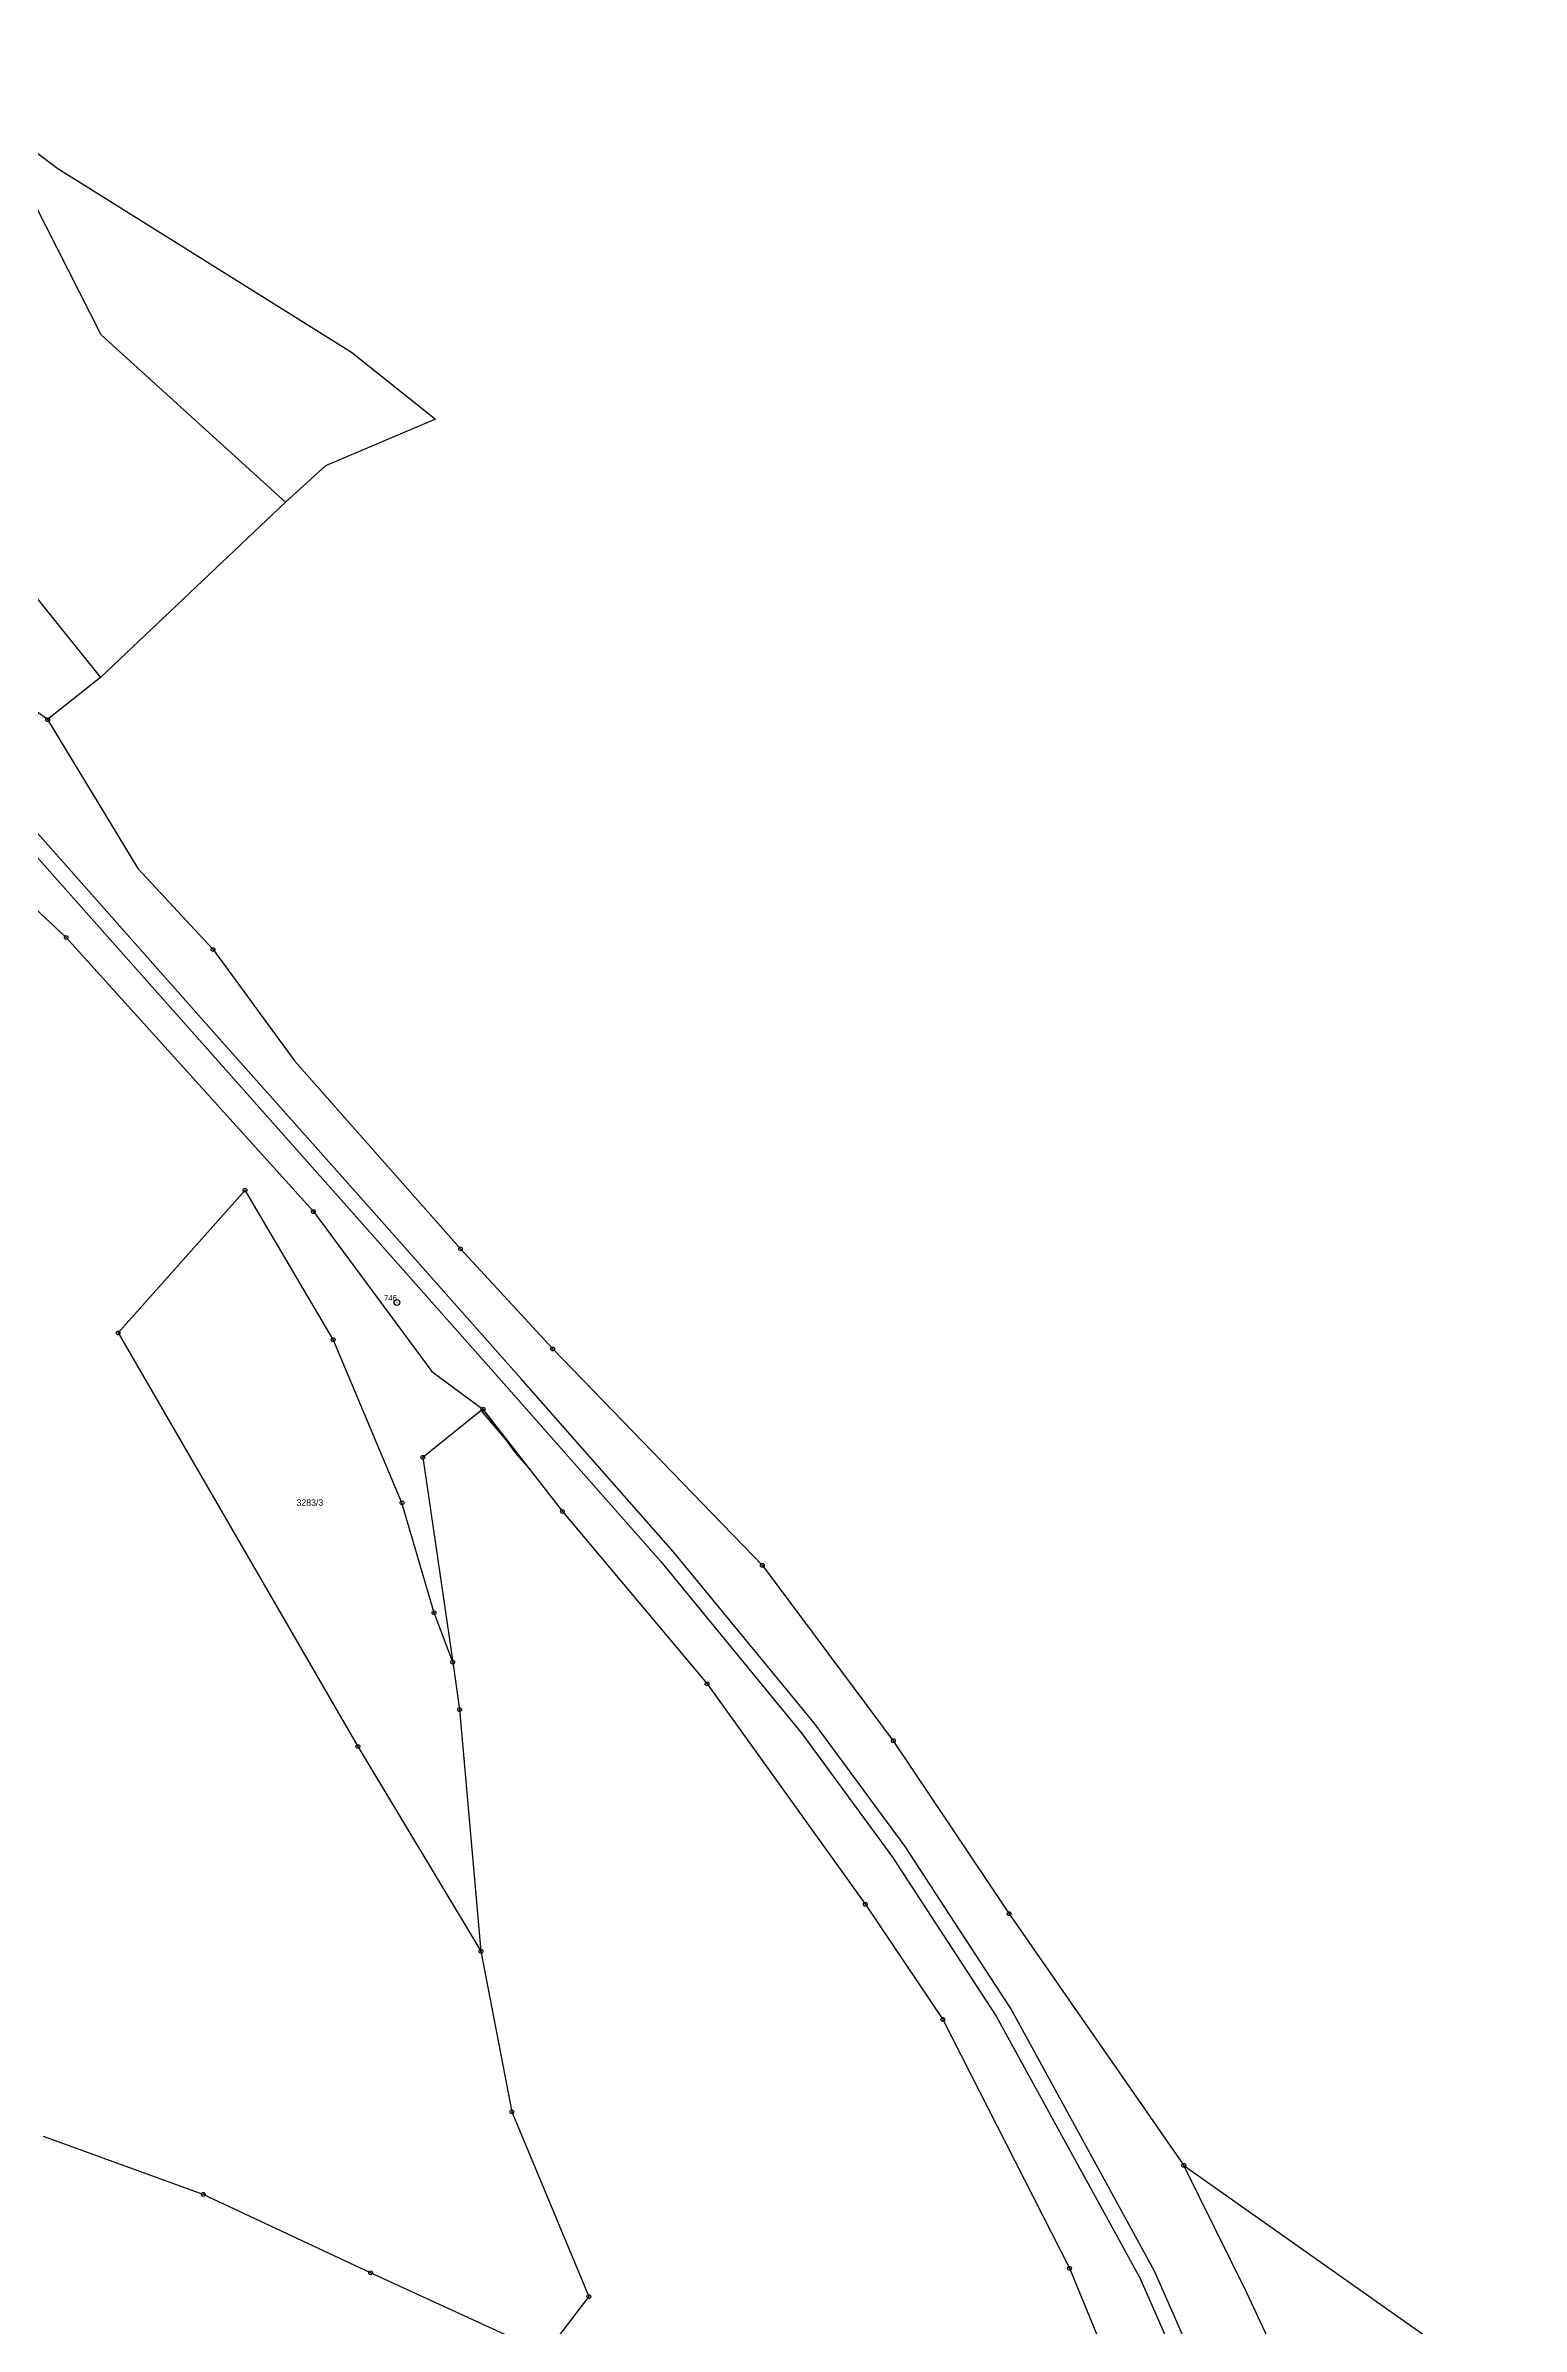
# Model space of a CAD drawing. Extents: x -784124 to -780570, y -980818 to -976926.
# Drawn here: x -781280 to -780896, y -978562 to -977969 of the extents above; entities that cross this region are included whole.
import ezdxf
from ezdxf.enums import TextEntityAlignment as Align

# ---------------------------------------------------------------- set-up
doc = ezdxf.new("R2010")
doc.units = 0
doc.header["$LTSCALE"] = 3.138375
doc.header["$MEASUREMENT"] = 0
doc.linetypes.add('0_051C', pattern=[0])
doc.linetypes.add('0_205_2', pattern=[0])
for name, color, linetype in [('101', 1, 'CONTINUOUS'), ('1016', 1, 'CONTINUOUS'), ('105', 1, 'CONTINUOUS'), ('18', 1, 'CONTINUOUS'), ('20500', 1, 'CONTINUOUS'), ('20502', 1, 'CONTINUOUS'), ('21900', 1, 'CONTINUOUS'), ('23700', 1, 'CONTINUOUS'), ('50100', 1, 'CONTINUOUS')]:
    doc.layers.add(name, color=color, linetype=linetype)

# ---------------------------------------------------------------- blocks, each defined once
blk = doc.blocks.new('1_01$18')
at = {"layer": '101', "color": 3, "linetype": 'Continuous'}
for radius in [0.75, 0.03]:
    blk.add_circle((0, 0), radius, dxfattribs=at)
blk = doc.blocks.new('1_05$19')
at = {"layer": '105', "color": 3, "linetype": 'Continuous'}
for radius in [0.5, 0.0303]:
    blk.add_circle((0, 0), radius, dxfattribs=at)

msp = doc.modelspace()

# ---------------------------------------------------------------- linework, layer by layer
at = {"layer": '20500', "color": 3, "linetype": 'Continuous'}
for p, q in [((-781293.71, -977988.57), (-781276.57, -978001.44)), ((-781207.02, -978078.73), (-781217.45, -978088.19)), ((-781265.51, -978133.72), (-781279.23, -978144.71))]:
    msp.add_line(p, q, dxfattribs=at)
at = {"layer": '20502', "color": 3, "linetype": '0_205_2'}
for p, q in [((-781178.44, -978066.62), (-781207.02, -978078.73)), ((-781217.45, -978088.19), (-781265.51, -978133.72)), ((-780984.02, -978520.55), (-780896.3, -978582.47))]:
    msp.add_line(p, q, dxfattribs=at)
for points in [[(-781276.57, -978001.44), (-781200.29, -978049.2), (-781178.44, -978066.62)], [(-781279.23, -978144.71), (-781255.82, -978183.4), (-781236.25, -978204.48), (-781215.12, -978233.45), (-781171.96, -978282.29), (-781147.99, -978308.31), (-781093.51, -978364.58), (-781059.49, -978410.15), (-781029.38, -978455.13), (-780984.02, -978520.55)]]:
    msp.add_lwpolyline(points, dxfattribs=at)
at = {"layer": '21900', "color": 3, "linetype": 'Continuous'}
for p, q in [((-781363.23, -978012.34), (-781265.51, -978133.72)), ((-781198.61, -978411.67), (-781166.63, -978464.9))]:
    msp.add_line(p, q, dxfattribs=at)
for points in [[(-781217.45, -978088.19), (-781265.32, -978044.67), (-781288.2, -977999.63), (-781312.52, -977975.74), (-781322.07, -977969.49)], [(-781484.4, -978004.09), (-781449.1, -978046.1), (-781437.29, -978046.75), (-781405.66, -978076.25), (-781342.14, -978137.97), (-781274.43, -978201.35), (-781210.19, -978272.61), (-781179.43, -978314.21), (-781166.11, -978324)], [(-781279.23, -978144.71), (-781306.28, -978125.05), (-781322.53, -978097.54), (-781334.81, -978085.71), (-781380.55, -978030.42)], [(-781173.99, -978389.73), (-781178.83, -978376.88), (-781187.16, -978348.33), (-781205.04, -978305.9), (-781227.95, -978267.04), (-781260.92, -978304.11), (-781198.61, -978411.67)], [(-781166.11, -978324), (-781181.74, -978336.51), (-781173.99, -978389.73)], [(-781166.11, -978324), (-781145.46, -978350.56), (-781107.89, -978395.37), (-781066.76, -978452.71), (-781046.64, -978482.6), (-781013.7, -978547.32), (-780998.27, -978584.83), (-780982.38, -978628.47), (-780963.32, -978682.51), (-780962.93, -978683.33)], [(-781173.99, -978389.73), (-781172.19, -978402.08), (-781166.63, -978464.9)], [(-781166.63, -978464.9), (-781158.62, -978506.63), (-781138.62, -978554.67), (-781149.87, -978569.34), (-781195.32, -978548.5), (-781238.78, -978528.11), (-781280.28, -978513.02)], [(-780939, -978615.26), (-780967.67, -978553.68), (-780984.02, -978520.55)]]:
    msp.add_lwpolyline(points, dxfattribs=at)
at = {"layer": '23700', "color": 255, "linetype": '0_051C'}
msp.add_lwpolyline([(-781166.11, -978324), (-781166.56, -978324.36), (-781160.2, -978331.97), (-781157.6, -978335.47), (-781154.05, -978339.51), (-781166.11, -978324)], close=True, dxfattribs=at)
at = {"layer": '50100', "color": 255, "linetype": 'Continuous'}
for p, q in [((-781279.09, -978177.38), (-781325.33, -978125.29)), ((-781236.03, -978226.07), (-781279.09, -978177.38)), ((-781282.1, -978180.3), (-781239.04, -978228.85)), ((-781239.04, -978228.85), (-781198.19, -978274.9)), ((-781195.76, -978271.41), (-781236.03, -978226.07)), ((-781156.15, -978316.11), (-781195.76, -978271.41)), ((-781198.19, -978274.9), (-781159.38, -978318.78)), ((-781159.38, -978318.78), (-781119.94, -978363.6)), ((-781116.73, -978360.97), (-781156.15, -978316.11)), ((-781079.91, -978405.75), (-781116.73, -978360.97)), ((-781119.94, -978363.6), (-781083.3, -978408.28)), ((-781083.3, -978408.28), (-781059.7, -978440.45)), ((-781056.38, -978437.63), (-781079.91, -978405.75)), ((-781028.98, -978479.75), (-781056.38, -978437.63)), ((-781059.7, -978440.45), (-781032.75, -978481.77)), ((-780991.64, -978548.04), (-781028.98, -978479.75)), ((-781032.75, -978481.77), (-780995.4, -978549.78)), ((-780995.4, -978549.78), (-780972.88, -978600.93)), ((-780968.96, -978599.32), (-780991.64, -978548.04))]:
    msp.add_line(p, q, dxfattribs=at)

# ---------------------------------------------------------------- block references
at = {"layer": '101', "color": 0, "linetype": 'ByBlock'}
msp.add_blockref('1_01$18', (-781188.48, -978296.25), dxfattribs=at)
at = {"layer": '105', "color": 0, "linetype": 'ByBlock'}
for p in [(-781279.23, -978144.71), (-781274.43, -978201.35), (-781236.25, -978204.48), (-781227.95, -978267.04), (-781210.19, -978272.61), (-781171.96, -978282.29), (-781260.92, -978304.11), (-781205.04, -978305.9), (-781147.99, -978308.31), (-781166.11, -978324), (-781181.74, -978336.51), (-781187.16, -978348.33), (-781145.46, -978350.56), (-781093.51, -978364.58), (-781178.83, -978376.88), (-781173.99, -978389.73), (-781107.89, -978395.37), (-781172.19, -978402.08), (-781198.61, -978411.67), (-781059.49, -978410.15), (-781066.76, -978452.71), (-781029.38, -978455.13), (-781166.63, -978464.9), (-781046.64, -978482.6), (-781158.62, -978506.63), (-780984.02, -978520.55), (-781238.78, -978528.11), (-781195.32, -978548.5), (-781013.7, -978547.32), (-781138.62, -978554.67)]:
    msp.add_blockref('1_05$19', p, dxfattribs=at)

# ---------------------------------------------------------------- texts
at = {"layer": '1016', "color": 174, "linetype": 'Continuous'}
msp.add_text('746', height=1.5, dxfattribs=at).set_placement((-781188.48, -978296.25), align=Align.BOTTOM_RIGHT)
at = {"layer": '18', "color": 255, "linetype": 'Continuous'}
msp.add_text('3283/3', height=1.7, dxfattribs=at).set_placement((-781214.57, -978349.59), align=Align.BOTTOM_LEFT)

doc.saveas('drawing.dxf')
